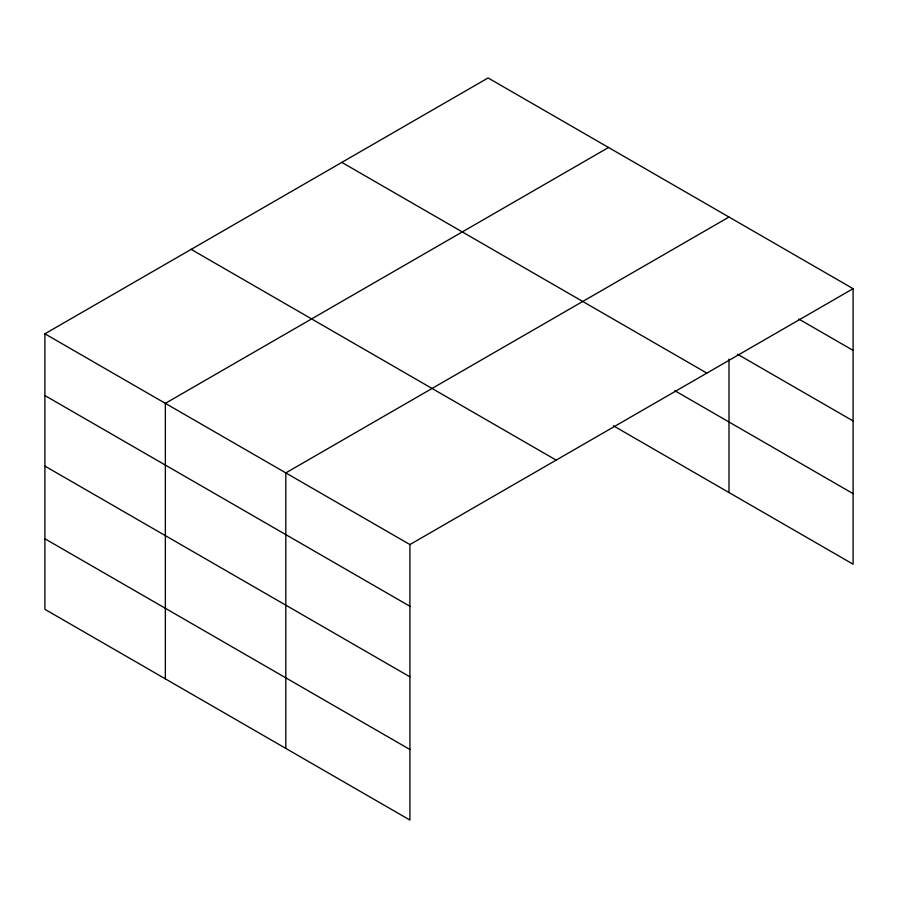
<?xml version="1.0" encoding="UTF-8"?>
<svg xmlns="http://www.w3.org/2000/svg" width="898" height="898" viewBox="0 0 898 898"><rect width="100%" height="100%" fill="white"/><g stroke="black" fill="none" stroke-linecap="round" stroke-linejoin="round"><path stroke-width="1.35" d="M44.9 333.809L409.915 544.558L409.915 820.054L44.9 609.315L44.9 333.809L488.085 77.946L853.1 288.685L853.1 564.191L613.356 425.775M608.541 147.485L165.355 403.359L165.355 678.866M728.996 217.035L285.811 472.898L285.811 748.404M409.915 544.558L853.1 288.685M798.883 319.093L853.1 350.4M737.426 354.171L853.1 420.949M341.835 162.381L706.849 373.119M674.791 390.697L853.1 493.642M191.151 249.375L556.165 460.113M44.9 395.535L409.915 606.273M44.9 466.084L409.915 676.823M44.9 538.766L409.915 749.504M728.996 359.088L728.996 492.531"/></g></svg>
